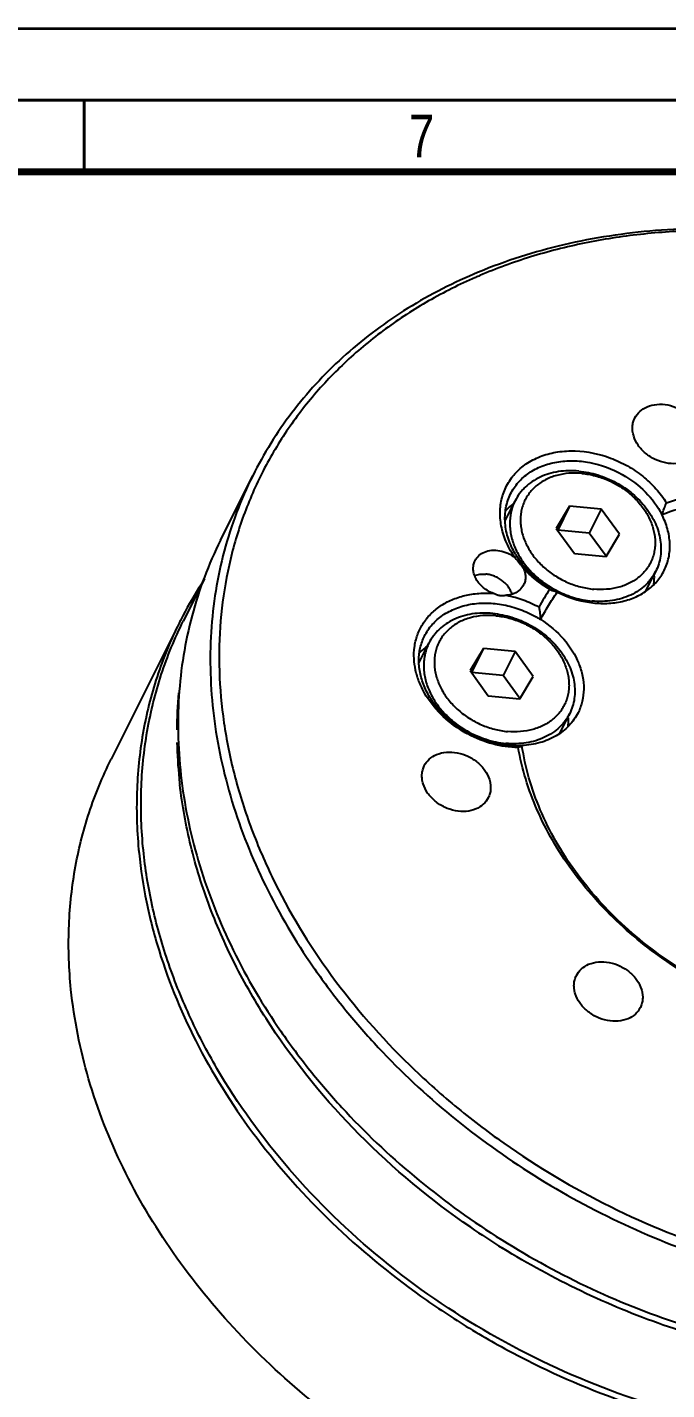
# Model space of a CAD drawing. Header units: millimetres. Extents: x 0 to 420, y 0 to 297.
# Drawn here: x 309.5 to 354.2, y 201.9 to 297.1 of the extents above; entities that cross this region are included whole.
import ezdxf

# ---------------------------------------------------------------- set-up
doc = ezdxf.new("R2010")
doc.units = ezdxf.units.MM
doc.header["$LTSCALE"] = 23.1
doc.layers.get('0').update_dxf_attribs({"linetype": 'CONTINUOUS'})
for name, color, linetype in [('3_ALL_AXES', 7, 'CONTINUOUS'), ('7_ALL_FEATURES', 7, 'CONTINUOUS'), ('AXIS', 7, 'CONTINUOUS')]:
    doc.layers.add(name, color=color, linetype=linetype)
doc.styles.get("Standard").update_dxf_attribs({"font": 'txt', "width": 0.8})

msp = doc.modelspace()

# ---------------------------------------------------------------- linework, layer by layer
at = {"color": 7, "linetype": 'CONTINUOUS'}
for p, q in [((342.944, 262.643), (343.62, 263.996)), ((347.435, 263.627), (346.497, 262.079)), ((347.435, 263.627), (346.601, 261.957)), ((349.645, 263.421), (347.435, 263.627)), ((349.645, 263.421), (348.81, 261.751)), ((350.917, 261.666), (349.645, 263.421)), ((346.497, 262.079), (347.77, 260.324)), ((346.601, 261.957), (346.594, 261.946)), ((348.81, 261.751), (346.601, 261.957)), ((349.986, 260.129), (348.81, 261.751)), ((349.98, 260.117), (350.917, 261.666)), ((347.77, 260.324), (349.98, 260.117)), ((352.773, 257.705), (353.461, 259.081)), ((321.905, 258.548), (320.428, 255.592)), ((336.923, 252.698), (337.599, 254.051)), ((341.414, 253.683), (340.476, 252.134)), ((341.414, 253.683), (340.58, 252.012)), ((343.624, 253.476), (341.414, 253.683)), ((343.624, 253.476), (342.789, 251.806)), ((344.896, 251.721), (343.624, 253.476)), ((340.476, 252.134), (341.749, 250.379)), ((340.58, 252.012), (340.573, 252.001)), ((342.789, 251.806), (340.58, 252.012)), ((343.965, 250.184), (342.789, 251.806)), ((343.959, 250.172), (344.896, 251.721)), ((341.749, 250.379), (343.959, 250.172)), ((346.761, 247.777), (347.44, 249.136))]:
    msp.add_line(p, q, dxfattribs=at)
for points, const_width in [([(420, 297), (0, 297)], 0.199), ([(415, 292), (5, 292)], 0.199), ([(313.5, 287), (313.5, 292)], 0.199), ([(410, 287), (24, 287)], 0.499)]:
    msp.add_lwpolyline(points, dxfattribs=dict(at, const_width=const_width))
for centre, radius, start, end in [((354.864, 246.73), 36.002, 112.52667, 113.08782), ((355.029, 247.213), 35.366, 113.08796, 113.61656), ((319.501, 276.933), 37.081, 338.00532, 339.37313), ((348.812, 263.339), 6.004, 210.77016, 212.5272), ((357.589, 249.984), 13.95, 145.85005, 151.76566), ((349.768, 267.048), 9.955, 248.03664, 249.13734), ((349.967, 264.402), 7.585, 239.26548, 240.60474), ((349.523, 266.381), 9.245, 249.08443, 251.38063), ((349.747, 263.955), 7.006, 240.40571, 241.84268), ((349.752, 263.964), 7.017, 241.84317, 243.34776), ((350.347, 247.813), 30.371, 174.77724, 179.67182), ((352.086, 247.837), 32.109, 181.30624, 185.79749), ((352.737, 247.899), 32.764, 185.79102, 186.52806), ((372.596, 259.874), 56.608, 235.48245, 238.18653)]:
    msp.add_arc(centre, radius, start, end, dxfattribs=at)
for points, knots in [([(405.798, 225.543), (406.215, 226.378), (406.967, 228.097), (407.83, 230.783), (408.425, 233.563), (408.748, 236.42), (408.797, 239.334), (408.571, 242.287), (408.074, 245.26), (407.042, 249.264), (405.073, 254.225), (402.321, 258.909), (399.673, 262.486), (396.697, 265.972), (392.476, 270.007), (386.772, 274.206), (378.493, 278.834), (369.461, 281.88), (360.247, 283.088), (353.509, 283.051), (347.068, 282.074), (342.996, 280.783), (341.071, 279.985)], [0, 0, 0, 0, 0.026774, 0.053654, 0.080743, 0.108135, 0.135914, 0.164152, 0.192905, 0.222214, 0.282534, 0.345182, 0.377342, 0.40999, 0.476487, 0.544182, 0.612455, 0.747824, 0.813931, 0.878198, 0.94027, 1, 1, 1, 1]), ([(390.198, 212.11), (391.329, 212.592), (393.52, 213.664), (396.578, 215.601), (399.339, 217.834), (401.776, 220.339), (403.864, 223.094), (405.583, 226.07), (406.915, 229.238), (407.847, 232.567), (408.371, 236.025), (408.482, 239.576), (408.179, 243.186), (407.467, 246.821), (406.352, 250.446), (404.323, 255.27), (400.821, 261.083), (396.285, 266.297), (392.092, 270.082), (387.516, 273.598), (381.27, 277.326), (374.529, 280.061), (368.966, 281.591), (363.422, 282.653), (357.85, 283.034), (352.403, 282.687), (348.48, 282.076), (344.722, 281.117), (342.32, 280.241), (341.161, 279.747)], [0, 0, 0, 0, 0.029528, 0.058405, 0.086706, 0.114553, 0.142082, 0.16945, 0.196821, 0.22436, 0.252222, 0.280544, 0.309441, 0.338999, 0.369274, 0.40029, 0.46444, 0.531183, 0.565353, 0.599896, 0.669563, 0.73922, 0.773751, 0.807904, 0.874604, 0.90704, 0.938765, 0.969757, 1, 1, 1, 1]), ([(340.861, 279.617), (339.739, 279.127), (337.568, 278.04), (334.543, 276.082), (331.814, 273.833), (329.411, 271.314), (327.355, 268.55), (325.669, 265.567), (324.367, 262.395), (323.465, 259.066), (322.969, 255.611), (322.883, 252.065), (323.209, 248.462), (323.943, 244.837), (325.075, 241.224), (327.125, 236.417), (330.645, 230.63), (335.189, 225.441), (339.384, 221.677), (343.958, 218.182), (350.196, 214.478), (356.923, 211.764), (362.472, 210.247), (368.002, 209.196), (373.557, 208.823), (378.988, 209.173), (382.9, 209.785), (386.647, 210.743), (389.042, 211.617), (390.198, 212.11)], [0, 0, 0, 0, 0.029467, 0.058288, 0.086545, 0.114358, 0.141867, 0.169226, 0.1966, 0.224152, 0.252036, 0.280387, 0.309317, 0.33891, 0.36922, 0.40027, 0.464478, 0.53126, 0.565441, 0.59999, 0.669657, 0.739299, 0.773818, 0.80796, 0.874636, 0.907061, 0.938777, 0.969762, 1, 1, 1, 1]), ([(340.746, 279.848), (339.045, 279.123), (335.8, 277.434), (332.18, 274.69), (329.669, 272.188), (327.989, 270.179), (326.512, 268.038), (325.667, 266.528), (325.282, 265.757)], [0, 0, 0, 0, 0.259811, 0.511452, 0.634978, 0.757327, 0.878869, 1, 1, 1, 1]), ([(343.312, 264.498), (343.455, 264.784), (343.823, 265.329), (344.577, 265.988), (345.499, 266.469), (346.548, 266.754), (347.683, 266.834), (349.259, 266.665), (350.411, 266.236), (351.115, 265.84)], [0, 0, 0, 0, 0.109319, 0.22137, 0.338268, 0.461145, 0.590062, 0.724132, 1, 1, 1, 1]), ([(325.282, 265.757), (324.863, 264.918), (324.109, 263.193), (323.244, 260.497), (322.65, 257.706), (322.329, 254.838), (322.285, 251.913), (322.516, 248.948), (323.022, 245.964), (324.067, 241.946), (326.058, 236.969), (328.836, 232.273), (331.506, 228.69), (334.507, 225.198), (338.759, 221.161), (344.503, 216.968), (352.83, 212.359), (361.906, 209.348), (371.152, 208.191), (377.903, 208.274), (384.348, 209.303), (388.415, 210.633), (390.334, 211.451)], [0, 0, 0, 0, 0.026781, 0.053668, 0.080766, 0.108168, 0.135961, 0.164216, 0.192988, 0.222319, 0.282691, 0.345399, 0.377589, 0.410267, 0.476819, 0.544557, 0.612854, 0.748192, 0.814242, 0.878423, 0.940389, 1, 1, 1, 1]), ([(348.08, 266.081), (347.839, 266.103), (347.362, 266.12), (346.66, 266.058), (345.993, 265.909), (345.374, 265.675), (344.815, 265.362), (344.406, 265.036), (344.121, 264.743), (343.868, 264.431), (343.709, 264.174), (343.62, 263.996)], [0, 0, 0, 0, 0.138529, 0.273192, 0.403545, 0.529528, 0.651382, 0.769719, 0.827906, 0.885593, 1, 1, 1, 1]), ([(348.297, 265.919), (347.996, 265.947), (347.401, 265.954), (346.674, 265.832), (346.136, 265.656), (345.76, 265.489), (345.414, 265.287), (345.098, 265.051), (344.818, 264.785), (344.575, 264.491), (344.372, 264.171), (344.211, 263.829), (344.093, 263.468), (344.021, 263.091), (343.993, 262.703), (344.011, 262.307), (344.075, 261.908), (344.221, 261.368), (344.515, 260.704), (345.024, 259.964), (345.671, 259.297), (346.433, 258.729), (347.281, 258.28), (348.182, 257.967), (348.807, 257.855), (349.118, 257.826)], [0, 0, 0, 0, 0.065911, 0.129058, 0.159558, 0.189331, 0.218423, 0.246911, 0.274903, 0.302528, 0.329938, 0.357297, 0.384768, 0.412513, 0.440675, 0.469376, 0.498713, 0.528752, 0.590973, 0.65606, 0.723547, 0.792667, 0.862465, 0.931903, 1, 1, 1, 1]), ([(348.08, 266.081), (348.532, 266.038), (349.211, 265.899), (350.074, 265.583), (350.908, 265.179), (351.675, 264.656), (352.34, 264.032), (352.913, 263.368), (353.362, 262.631), (353.654, 261.853), (353.788, 261.271), (353.837, 260.693), (353.801, 260.128), (353.679, 259.586), (353.542, 259.244), (353.461, 259.081)], [0, 0, 0, 0, 0.133477, 0.201504, 0.269802, 0.405327, 0.47192, 0.537203, 0.662592, 0.722631, 0.780823, 0.837321, 0.892404, 0.946469, 1, 1, 1, 1]), ([(348.297, 265.919), (348.608, 265.89), (349.232, 265.778), (350.134, 265.465), (350.981, 265.016), (351.743, 264.448), (352.391, 263.781), (352.899, 263.041), (353.194, 262.377), (353.34, 261.837), (353.403, 261.438), (353.421, 261.042), (353.394, 260.654), (353.321, 260.277), (353.204, 259.916), (353.043, 259.574), (352.84, 259.254), (352.597, 258.96), (352.316, 258.694), (352.001, 258.458), (351.654, 258.256), (351.279, 258.089), (350.74, 257.913), (350.014, 257.79), (349.419, 257.798), (349.118, 257.826)], [0, 0, 0, 0, 0.068097, 0.137535, 0.207333, 0.276453, 0.34394, 0.409027, 0.471248, 0.501287, 0.530624, 0.559325, 0.587487, 0.615232, 0.642703, 0.670062, 0.697472, 0.725097, 0.753089, 0.781577, 0.810669, 0.840442, 0.870942, 0.934089, 1, 1, 1, 1]), ([(351.115, 265.84), (351.707, 265.506), (352.78, 264.699), (353.589, 263.62), (353.883, 263.046)], [0, 0, 0, 0, 0.512827, 1, 1, 1, 1]), ([(354.205, 263.87), (354.937, 264.125), (356.453, 264.552), (358.815, 264.939), (361.265, 265.076), (364.636, 264.923), (368.886, 264.1), (372.133, 262.828), (373.699, 262.047)], [0, 0, 0, 0, 0.115786, 0.234837, 0.356996, 0.481982, 0.738387, 1, 1, 1, 1]), ([(343.653, 260.268), (343.451, 260.607), (343.122, 261.31), (342.885, 262.421), (342.932, 263.51), (343.157, 264.188), (343.312, 264.498)], [0, 0, 0, 0, 0.268259, 0.522364, 0.764593, 1, 1, 1, 1]), ([(343.62, 263.996), (343.56, 263.875), (343.453, 263.626), (343.339, 263.234), (343.271, 262.827), (343.25, 262.409), (343.275, 261.983), (343.372, 261.404), (343.611, 260.681), (344.067, 259.855), (344.679, 259.09), (345.423, 258.41), (345.989, 258.032), (346.287, 257.863)], [0, 0, 0, 0, 0.055044, 0.110391, 0.16633, 0.223118, 0.280975, 0.340068, 0.462241, 0.590101, 0.723167, 0.860323, 1, 1, 1, 1]), ([(353.883, 263.046), (354.625, 263.324), (356.169, 263.794), (358.584, 264.224), (361.1, 264.385), (364.566, 264.236), (368.937, 263.367), (372.261, 262.01), (373.859, 261.177)], [0, 0, 0, 0, 0.115307, 0.23408, 0.356123, 0.481167, 0.737973, 1, 1, 1, 1]), ([(354.047, 259.136), (354.19, 259.423), (354.404, 260.044), (354.479, 261.042), (354.309, 262.067), (354.047, 262.725), (353.883, 263.046)], [0, 0, 0, 0, 0.237061, 0.48005, 0.733544, 1, 1, 1, 1]), ([(344.292, 259.382), (344.242, 259.44), (344.049, 259.673), (343.872, 259.92), (343.75, 260.111)], [0, 0, 0, 0, 0.253011, 1, 1, 1, 1]), ([(346.09, 257.883), (345.92, 257.984), (345.263, 258.41), (344.673, 258.939), (344.292, 259.382)], [0, 0, 0, 0, 0.254049, 1, 1, 1, 1]), ([(346.571, 257.62), (347.265, 257.272), (348.383, 256.908), (349.896, 256.801), (350.977, 256.913), (351.972, 257.213), (352.845, 257.693), (353.558, 258.336), (353.91, 258.86), (354.047, 259.136)], [0, 0, 0, 0, 0.276248, 0.409937, 0.538421, 0.661016, 0.777904, 0.890226, 1, 1, 1, 1]), ([(353.461, 259.081), (353.372, 258.902), (353.213, 258.645), (352.959, 258.334), (352.675, 258.041), (352.266, 257.715), (351.707, 257.401), (351.088, 257.168), (350.421, 257.019), (349.719, 256.957), (349.241, 256.974), (349.001, 256.996)], [0, 0, 0, 0, 0.114407, 0.172094, 0.230281, 0.348618, 0.470472, 0.596455, 0.726808, 0.861471, 1, 1, 1, 1]), ([(340.787, 258.783), (340.908, 258.828), (341.17, 258.89), (341.439, 258.891), (341.575, 258.878)], [0, 0, 0, 0, 0.486339, 1, 1, 1, 1]), ([(343.41, 257.476), (343.384, 257.565), (343.312, 257.743), (343.16, 257.993), (342.964, 258.224), (342.731, 258.429), (342.468, 258.602), (342.182, 258.739), (341.883, 258.834), (341.677, 258.869), (341.575, 258.878)], [0, 0, 0, 0, 0.114728, 0.234307, 0.358206, 0.485448, 0.614739, 0.744598, 0.873504, 1, 1, 1, 1]), ([(345.412, 255.705), (345.579, 256.039), (345.939, 256.694), (346.353, 257.317), (346.571, 257.62)], [0, 0, 0, 0, 0.499357, 1, 1, 1, 1]), ([(346.571, 257.62), (346.516, 257.648), (346.406, 257.704), (346.298, 257.764), (346.244, 257.794)], [0, 0, 0, 0, 0.500071, 1, 1, 1, 1]), ([(346.604, 257.693), (346.981, 257.504), (347.763, 257.195), (348.589, 257.035), (349.001, 256.996)], [0, 0, 0, 0, 0.505006, 1, 1, 1, 1]), ([(337.291, 254.553), (337.434, 254.839), (337.802, 255.384), (338.556, 256.043), (339.478, 256.524), (340.528, 256.809), (341.662, 256.889), (342.835, 256.763), (343.999, 256.437), (344.739, 256.095), (345.094, 255.895)], [0, 0, 0, 0, 0.109222, 0.221171, 0.337963, 0.460728, 0.589529, 0.723478, 0.860984, 1, 1, 1, 1]), ([(342.059, 256.136), (341.818, 256.158), (341.341, 256.175), (340.639, 256.113), (339.972, 255.964), (339.353, 255.73), (338.794, 255.417), (338.385, 255.091), (338.1, 254.798), (337.847, 254.487), (337.688, 254.23), (337.599, 254.051)], [0, 0, 0, 0, 0.138529, 0.273192, 0.403545, 0.529528, 0.651382, 0.769719, 0.827906, 0.885593, 1, 1, 1, 1]), ([(345.299, 256.584), (345.319, 256.438), (345.357, 256.145), (345.394, 255.852), (345.412, 255.705)], [0, 0, 0, 0, 0.499726, 1, 1, 1, 1]), ([(342.276, 255.974), (341.975, 256.002), (341.38, 256.01), (340.653, 255.887), (340.115, 255.711), (339.74, 255.544), (339.393, 255.342), (339.077, 255.106), (338.797, 254.84), (338.554, 254.546), (338.351, 254.226), (338.19, 253.884), (338.072, 253.523), (338, 253.146), (337.972, 252.758), (337.99, 252.362), (338.054, 251.963), (338.2, 251.423), (338.494, 250.759), (339.003, 250.019), (339.65, 249.352), (340.412, 248.784), (341.26, 248.335), (342.161, 248.022), (342.786, 247.91), (343.097, 247.881)], [0, 0, 0, 0, 0.065911, 0.129058, 0.159558, 0.189331, 0.218423, 0.246911, 0.274903, 0.302528, 0.329938, 0.357297, 0.384768, 0.412513, 0.440675, 0.469376, 0.498713, 0.528752, 0.590973, 0.65606, 0.723547, 0.792667, 0.862465, 0.931903, 1, 1, 1, 1]), ([(342.059, 256.136), (342.511, 256.093), (343.19, 255.955), (344.053, 255.638), (344.887, 255.234), (345.654, 254.711), (346.319, 254.087), (346.892, 253.423), (347.341, 252.686), (347.633, 251.908), (347.767, 251.326), (347.816, 250.748), (347.78, 250.183), (347.658, 249.641), (347.521, 249.299), (347.44, 249.136)], [0, 0, 0, 0, 0.133477, 0.201504, 0.269802, 0.405327, 0.47192, 0.537203, 0.662592, 0.722631, 0.780823, 0.837321, 0.892404, 0.946469, 1, 1, 1, 1]), ([(342.276, 255.974), (342.587, 255.945), (343.211, 255.833), (344.113, 255.52), (344.96, 255.071), (345.722, 254.503), (346.37, 253.836), (346.878, 253.096), (347.173, 252.432), (347.319, 251.892), (347.382, 251.493), (347.4, 251.097), (347.373, 250.709), (347.3, 250.332), (347.183, 249.971), (347.022, 249.629), (346.819, 249.309), (346.576, 249.015), (346.295, 248.749), (345.98, 248.513), (345.633, 248.311), (345.258, 248.144), (344.719, 247.968), (343.993, 247.845), (343.398, 247.853), (343.097, 247.881)], [0, 0, 0, 0, 0.068097, 0.137535, 0.207333, 0.276453, 0.34394, 0.409027, 0.471248, 0.501287, 0.530624, 0.559325, 0.587487, 0.615232, 0.642703, 0.670062, 0.697472, 0.725097, 0.753089, 0.781577, 0.810669, 0.840442, 0.870942, 0.934089, 1, 1, 1, 1]), ([(345.094, 255.895), (345.148, 255.864), (345.254, 255.802), (345.36, 255.738), (345.412, 255.705)], [0, 0, 0, 0, 0.50036, 1, 1, 1, 1]), ([(345.412, 255.705), (346.01, 255.329), (347.074, 254.435), (347.996, 252.989), (348.366, 251.762), (348.453, 250.86), (348.349, 249.988), (348.153, 249.445), (348.026, 249.191)], [0, 0, 0, 0, 0.276611, 0.536484, 0.65876, 0.775902, 0.889048, 1, 1, 1, 1]), ([(340.223, 247.849), (339.578, 248.212), (338.692, 248.896), (337.788, 250.022), (337.286, 250.925), (336.973, 251.864), (336.861, 252.807), (336.956, 253.72), (337.159, 254.289), (337.291, 254.553)], [0, 0, 0, 0, 0.276392, 0.409665, 0.537734, 0.660088, 0.777026, 0.889694, 1, 1, 1, 1]), ([(337.599, 254.051), (337.539, 253.931), (337.432, 253.681), (337.318, 253.289), (337.25, 252.882), (337.229, 252.464), (337.254, 252.038), (337.351, 251.459), (337.59, 250.736), (338.046, 249.91), (338.658, 249.145), (339.402, 248.465), (339.968, 248.087), (340.266, 247.918)], [0, 0, 0, 0, 0.055044, 0.110391, 0.16633, 0.223118, 0.280975, 0.340068, 0.462241, 0.590101, 0.723167, 0.860323, 1, 1, 1, 1]), ([(347.44, 249.136), (347.351, 248.957), (347.192, 248.7), (346.938, 248.389), (346.654, 248.096), (346.245, 247.77), (345.686, 247.457), (345.067, 247.223), (344.4, 247.074), (343.698, 247.012), (343.22, 247.029), (342.98, 247.051)], [0, 0, 0, 0, 0.114407, 0.172094, 0.230281, 0.348618, 0.470472, 0.596455, 0.726808, 0.861471, 1, 1, 1, 1]), ([(348.026, 249.191), (347.944, 249.026), (347.752, 248.706), (347.395, 248.271), (346.971, 247.887), (346.317, 247.445), (345.36, 247.048), (344.532, 246.919), (344.106, 246.896)], [0, 0, 0, 0, 0.116641, 0.234289, 0.353874, 0.476181, 0.73053, 1, 1, 1, 1]), ([(344.106, 246.896), (343.446, 246.862), (342.086, 247.006), (340.82, 247.513), (340.223, 247.849)], [0, 0, 0, 0, 0.490931, 1, 1, 1, 1]), ([(340.266, 247.918), (340.685, 247.68), (341.566, 247.292), (342.509, 247.095), (342.98, 247.051)], [0, 0, 0, 0, 0.504917, 1, 1, 1, 1]), ([(344.106, 246.896), (344.063, 246.87), (343.976, 246.819), (343.886, 246.774), (343.841, 246.753)], [0, 0, 0, 0, 0.504766, 1, 1, 1, 1]), ([(355.066, 231.27), (353.6, 232.198), (350.867, 234.287), (348.023, 237.461), (346.224, 240.225), (345.143, 242.353), (344.331, 244.528), (343.971, 246.013), (343.841, 246.753)], [0, 0, 0, 0, 0.264882, 0.521804, 0.646244, 0.76747, 0.885394, 1, 1, 1, 1]), ([(355.608, 231.032), (354.08, 231.959), (351.234, 234.071), (348.287, 237.325), (346.445, 240.172), (345.353, 242.365), (344.554, 244.607), (344.219, 246.136), (344.106, 246.896)], [0, 0, 0, 0, 0.265454, 0.522781, 0.647234, 0.768297, 0.885882, 1, 1, 1, 1]), ([(312.58, 229.858), (312.438, 231.264), (312.335, 234.069), (312.754, 238.22), (313.745, 242.209), (314.779, 244.729), (315.383, 245.938)], [0, 0, 0, 0, 0.25652, 0.507611, 0.754806, 1, 1, 1, 1]), ([(340.519, 213.232), (337.734, 215.147), (332.586, 219.416), (327.33, 225.815), (324.101, 231.328), (322.22, 235.543), (320.879, 239.827), (320.351, 242.733), (320.186, 244.174)], [0, 0, 0, 0, 0.266079, 0.523147, 0.647359, 0.768236, 0.885748, 1, 1, 1, 1]), ([(395.899, 205.723), (395.459, 204.843), (394.482, 203.124), (392.744, 200.709), (390.746, 198.471), (388.501, 196.426), (386.025, 194.59), (382.408, 192.414), (377.378, 190.287), (370.811, 188.764), (363.831, 188.275), (356.633, 188.831), (349.412, 190.414), (342.367, 192.979), (335.69, 196.454), (329.566, 200.744), (324.162, 205.732), (319.628, 211.283), (316.092, 217.247), (313.654, 223.46), (312.795, 227.743), (312.58, 229.858)], [0, 0, 0, 0, 0.026879, 0.053877, 0.081106, 0.108671, 0.136663, 0.165157, 0.223807, 0.284926, 0.34847, 0.41414, 0.481442, 0.549739, 0.618312, 0.686421, 0.753363, 0.81853, 0.881474, 0.941955, 1, 1, 1, 1]), ([(388.188, 206.752), (386.54, 206.02), (383.069, 204.785), (377.57, 203.66), (371.794, 203.25), (365.854, 203.56), (359.86, 204.584), (351.939, 206.876), (346.281, 209.583), (342.755, 211.771)], [0, 0, 0, 0, 0.114053, 0.232074, 0.353942, 0.47926, 0.60741, 0.737599, 1, 1, 1, 1])]:
    msp.add_open_spline(points, degree=3, knots=knots, dxfattribs=at)
at = {"layer": '3_ALL_AXES', "color": 7, "linetype": 'CONTINUOUS'}
for centre, radius, start, end in [((344.968, 243.042), 27.762, 146.67693, 147.61186), ((344.883, 243.095), 27.661, 147.61051, 152.91131), ((344.808, 243.136), 27.576, 152.91495, 153.46066), ((344.211, 254.986), 8.257, 238.98932, 240.82451), ((344.232, 255.024), 8.3, 240.82375, 242.09296)]:
    msp.add_arc(centre, radius, start, end, dxfattribs=at)
for points, knots in [([(343.631, 260.018), (343.404, 260.342), (343.017, 261.017), (342.652, 262.097), (342.532, 263.183), (342.668, 264.229), (343.055, 265.192), (343.678, 266.027), (344.507, 266.699), (345.505, 267.183), (346.631, 267.461), (348.266, 267.55), (349.944, 267.197), (351.494, 266.471), (352.564, 265.749), (353.486, 264.883), (353.99, 264.217), (354.205, 263.87)], [0, 0, 0, 0, 0.063861, 0.124722, 0.182726, 0.238545, 0.29328, 0.348271, 0.404803, 0.46383, 0.525825, 0.590761, 0.726838, 0.796662, 0.866121, 0.934193, 1, 1, 1, 1]), ([(342.929, 263.298), (342.971, 263.341), (343.148, 263.51), (343.341, 263.663), (343.492, 263.768)], [0, 0, 0, 0, 0.247636, 1, 1, 1, 1]), ([(340.822, 259.823), (340.887, 259.954), (341.074, 260.197), (341.334, 260.358), (341.475, 260.418)], [0, 0, 0, 0, 0.488048, 1, 1, 1, 1]), ([(341.475, 260.418), (341.638, 260.487), (342.003, 260.572), (342.573, 260.538), (343.136, 260.356), (343.477, 260.143), (343.631, 260.018)], [0, 0, 0, 0, 0.232087, 0.480713, 0.739772, 1, 1, 1, 1]), ([(343.631, 260.018), (343.735, 259.894), (343.926, 259.66), (344.112, 259.422), (344.196, 259.31)], [0, 0, 0, 0, 0.53473, 1, 1, 1, 1]), ([(342.124, 257.529), (341.869, 257.621), (341.397, 257.884), (340.957, 258.384), (340.754, 258.84), (340.686, 259.183), (340.704, 259.519), (340.774, 259.727), (340.822, 259.823)], [0, 0, 0, 0, 0.275343, 0.538624, 0.662119, 0.779261, 0.891132, 1, 1, 1, 1]), ([(344.196, 259.31), (344.242, 259.212), (344.315, 259.011), (344.358, 258.7), (344.331, 258.399), (344.265, 258.211), (344.221, 258.125)], [0, 0, 0, 0, 0.265375, 0.51873, 0.76207, 1, 1, 1, 1]), ([(346.044, 257.815), (345.699, 258.019), (345.042, 258.472), (344.46, 259.018), (344.196, 259.31)], [0, 0, 0, 0, 0.504841, 1, 1, 1, 1]), ([(344.221, 258.125), (344.156, 257.994), (343.969, 257.75), (343.71, 257.59), (343.569, 257.53)], [0, 0, 0, 0, 0.488063, 1, 1, 1, 1]), ([(353.325, 258.157), (353.331, 258.209), (353.355, 258.418), (353.361, 258.628), (353.357, 258.786)], [0, 0, 0, 0, 0.247937, 1, 1, 1, 1]), ([(336.591, 253.772), (336.629, 254.059), (336.765, 254.624), (337.145, 255.408), (337.689, 256.097), (338.379, 256.67), (339.194, 257.112), (340.11, 257.41), (341.1, 257.559), (341.78, 257.556), (342.124, 257.529)], [0, 0, 0, 0, 0.117427, 0.233707, 0.350913, 0.470967, 0.595355, 0.724928, 0.859974, 1, 1, 1, 1]), ([(343.041, 257.402), (342.963, 257.383), (342.804, 257.356), (342.563, 257.364), (342.332, 257.421), (342.191, 257.489), (342.124, 257.529)], [0, 0, 0, 0, 0.254944, 0.50689, 0.755138, 1, 1, 1, 1]), ([(343.569, 257.53), (343.528, 257.513), (343.358, 257.449), (343.178, 257.414), (343.041, 257.402)], [0, 0, 0, 0, 0.242967, 1, 1, 1, 1]), ([(343.041, 257.402), (343.433, 257.324), (344.209, 257.105), (344.944, 256.775), (345.299, 256.584)], [0, 0, 0, 0, 0.497363, 1, 1, 1, 1]), ([(320.137, 255.457), (319.534, 254.248), (318.5, 251.728), (317.509, 247.739), (317.09, 243.589), (317.193, 240.784), (317.335, 239.378)], [0, 0, 0, 0, 0.24519, 0.49238, 0.743484, 1, 1, 1, 1]), ([(339.957, 247.91), (339.405, 248.241), (338.396, 249.02), (337.424, 250.258), (336.901, 251.336), (336.649, 252.152), (336.536, 252.969), (336.556, 253.51), (336.591, 253.772)], [0, 0, 0, 0, 0.271166, 0.530561, 0.654321, 0.773584, 0.888587, 1, 1, 1, 1]), ([(337.471, 253.823), (337.42, 253.788), (337.222, 253.644), (337.036, 253.482), (336.907, 253.353)], [0, 0, 0, 0, 0.252777, 1, 1, 1, 1]), ([(347.336, 248.841), (347.337, 248.789), (347.339, 248.579), (347.324, 248.369), (347.304, 248.213)], [0, 0, 0, 0, 0.252363, 1, 1, 1, 1]), ([(343.841, 246.753), (343.243, 246.767), (342.03, 246.95), (340.891, 247.401), (340.347, 247.689)], [0, 0, 0, 0, 0.49315, 1, 1, 1, 1])]:
    msp.add_open_spline(points, degree=3, knots=knots, dxfattribs=at)
at = {"layer": '7_ALL_FEATURES', "color": 7, "linetype": 'CONTINUOUS'}
for points, knots in [([(317.638, 239.583), (317.496, 240.983), (317.394, 243.775), (317.811, 247.907), (318.797, 251.878), (319.827, 254.388), (320.428, 255.591)], [0, 0, 0, 0, 0.256521, 0.507618, 0.75481, 1, 1, 1, 1]), ([(317.335, 239.378), (317.451, 238.237), (317.806, 235.939), (318.994, 231.341), (321.374, 225.656), (325.478, 219.252), (330.723, 213.385), (335.884, 209.116), (340.41, 206.131), (345.172, 203.457), (351.439, 200.771), (356.705, 199.363), (359.357, 198.864)], [0, 0, 0, 0, 0.055316, 0.11187, 0.228717, 0.350659, 0.477039, 0.606707, 0.672363, 0.738269, 0.869892, 1, 1, 1, 1]), ([(368.005, 198.365), (365.028, 198.418), (358.992, 199.081), (350.18, 201.597), (341.803, 205.544), (334.213, 210.757), (327.727, 217.02), (323.417, 222.975), (320.793, 228.008), (319.271, 231.825), (318.191, 235.684), (317.769, 238.29), (317.638, 239.583)], [0, 0, 0, 0, 0.126714, 0.256807, 0.388287, 0.518991, 0.646849, 0.770157, 0.829809, 0.887983, 0.944698, 1, 1, 1, 1])]:
    msp.add_open_spline(points, degree=3, knots=knots, dxfattribs=at)
at = {"layer": 'AXIS', "color": 7, "linetype": 'CONTINUOUS'}
for p, q in [((323.03, 261.248), (325.283, 265.758)), ((320.138, 255.458), (315.383, 245.938))]:
    msp.add_line(p, q, dxfattribs=at)
for points, knots in [([(351.994, 269.794), (352.08, 269.966), (352.326, 270.286), (352.668, 270.497), (352.853, 270.576)], [0, 0, 0, 0, 0.488052, 1, 1, 1, 1]), ([(352.853, 270.576), (353.07, 270.669), (353.555, 270.781), (354.314, 270.732), (355.062, 270.484), (355.729, 270.06), (356.252, 269.5), (356.53, 268.948), (356.628, 268.496), (356.639, 268.167), (356.588, 267.85), (356.513, 267.652), (356.467, 267.559)], [0, 0, 0, 0, 0.121446, 0.251608, 0.38721, 0.523236, 0.654566, 0.77751, 0.835669, 0.891759, 0.946297, 1, 1, 1, 1]), ([(355.608, 266.776), (355.391, 266.684), (354.906, 266.572), (354.147, 266.62), (353.399, 266.868), (352.732, 267.292), (352.209, 267.853), (351.931, 268.404), (351.833, 268.856), (351.822, 269.185), (351.873, 269.502), (351.948, 269.7), (351.994, 269.794)], [0, 0, 0, 0, 0.121446, 0.251608, 0.38721, 0.523236, 0.654566, 0.77751, 0.835669, 0.891759, 0.946297, 1, 1, 1, 1]), ([(323.03, 261.248), (322.611, 260.409), (321.857, 258.684), (320.992, 255.988), (320.397, 253.197), (320.077, 250.329), (320.032, 247.404), (320.344, 243.417), (321.44, 238.372), (323.805, 232.461), (326.583, 227.764), (329.254, 224.181), (332.254, 220.689), (336.506, 216.652), (342.25, 212.458), (350.577, 207.85), (359.653, 204.839), (368.899, 203.682), (375.651, 203.765), (382.095, 204.794), (386.162, 206.123), (388.082, 206.942)], [0, 0, 0, 0, 0.026782, 0.053671, 0.08077, 0.108174, 0.135968, 0.164224, 0.222275, 0.282651, 0.345362, 0.377554, 0.410233, 0.476788, 0.54453, 0.612831, 0.748176, 0.814229, 0.878414, 0.940386, 1, 1, 1, 1]), ([(337.278, 245.487), (337.364, 245.659), (337.61, 245.979), (337.952, 246.191), (338.137, 246.27)], [0, 0, 0, 0, 0.488052, 1, 1, 1, 1]), ([(338.137, 246.27), (338.354, 246.362), (338.839, 246.474), (339.598, 246.426), (340.346, 246.178), (341.013, 245.753), (341.536, 245.193), (341.814, 244.642), (341.912, 244.19), (341.923, 243.86), (341.872, 243.543), (341.797, 243.345), (341.751, 243.252)], [0, 0, 0, 0, 0.121446, 0.251608, 0.38721, 0.523236, 0.654566, 0.77751, 0.835669, 0.891759, 0.946297, 1, 1, 1, 1]), ([(340.892, 242.47), (340.675, 242.377), (340.19, 242.265), (339.431, 242.314), (338.683, 242.562), (338.016, 242.986), (337.493, 243.546), (337.215, 244.097), (337.117, 244.549), (337.106, 244.879), (337.157, 245.196), (337.232, 245.394), (337.278, 245.487)], [0, 0, 0, 0, 0.121446, 0.251608, 0.38721, 0.523236, 0.654566, 0.77751, 0.835669, 0.891759, 0.946297, 1, 1, 1, 1]), ([(341.751, 243.252), (341.665, 243.08), (341.419, 242.76), (341.077, 242.549), (340.892, 242.47)], [0, 0, 0, 0, 0.488052, 1, 1, 1, 1]), ([(347.907, 230.828), (347.993, 230.999), (348.238, 231.32), (348.58, 231.531), (348.766, 231.61)], [0, 0, 0, 0, 0.488052, 1, 1, 1, 1]), ([(348.766, 231.61), (348.982, 231.702), (349.468, 231.814), (350.226, 231.766), (350.975, 231.518), (351.642, 231.094), (352.164, 230.533), (352.442, 229.982), (352.54, 229.53), (352.551, 229.201), (352.501, 228.884), (352.426, 228.686), (352.379, 228.592)], [0, 0, 0, 0, 0.121446, 0.251608, 0.38721, 0.523236, 0.654566, 0.77751, 0.835669, 0.891759, 0.946297, 1, 1, 1, 1]), ([(351.52, 227.81), (351.304, 227.718), (350.818, 227.605), (350.059, 227.654), (349.311, 227.902), (348.644, 228.326), (348.122, 228.886), (347.844, 229.438), (347.746, 229.89), (347.734, 230.219), (347.785, 230.536), (347.86, 230.734), (347.907, 230.828)], [0, 0, 0, 0, 0.121446, 0.251608, 0.38721, 0.523236, 0.654566, 0.77751, 0.835669, 0.891759, 0.946297, 1, 1, 1, 1]), ([(352.379, 228.592), (352.293, 228.421), (352.048, 228.1), (351.706, 227.889), (351.52, 227.81)], [0, 0, 0, 0, 0.488052, 1, 1, 1, 1])]:
    msp.add_open_spline(points, degree=3, knots=knots, dxfattribs=at)

# ---------------------------------------------------------------- texts
at = {"color": 7, "linetype": 'CONTINUOUS', "insert": (336.196, 291), "char_height": 3, "width": 2.4, "attachment_point": 1, "line_spacing_factor": 0.9}
msp.add_mtext('7', dxfattribs=at)

doc.saveas('drawing.dxf')
